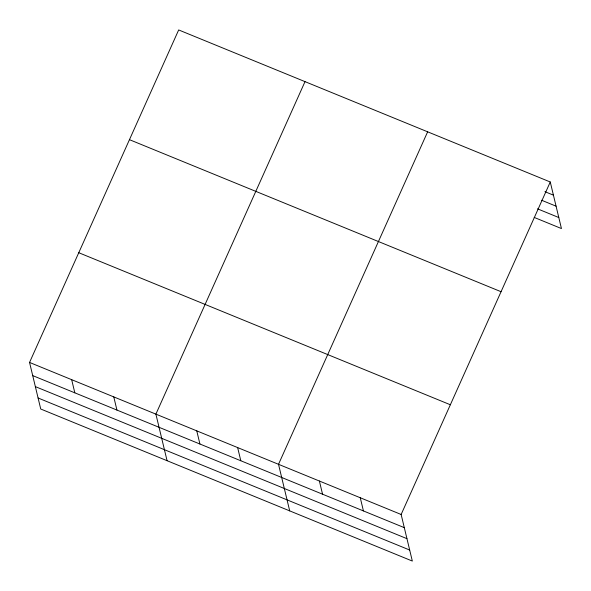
<?xml version="1.0" encoding="UTF-8"?>
<svg xmlns="http://www.w3.org/2000/svg" width="591" height="591" viewBox="0 0 591 591"><rect width="100%" height="100%" fill="white"/><g stroke="black" fill="none" stroke-linecap="round" stroke-linejoin="round"><path stroke-width="0.89" d="M550.265 181.991L401.141 514.48L412.326 561.058L40.735 409.009L29.55 362.438L178.674 29.942L550.265 181.991L561.45 228.562L534.198 217.414M305.015 81.639L155.891 414.136L167.076 460.707M427.64 131.815L278.516 464.304L289.701 510.883M544.917 191.669L553.427 195.156M541.6 200.253L556.079 206.178M537.514 208.83L558.805 217.54M129.466 139.668L501.057 291.71M78.758 252.712L450.357 404.761M29.55 362.438L401.141 514.48M32.712 375.603L404.303 527.652M35.357 386.625L406.948 538.674M38.083 397.987L409.681 550.036M360.266 497.755L363.428 510.927M319.391 481.03L322.553 494.202M237.641 447.586L240.803 460.751M196.766 430.861L199.928 444.026M113.775 396.901L116.937 410.065M71.666 379.666L74.828 392.838"/></g></svg>
